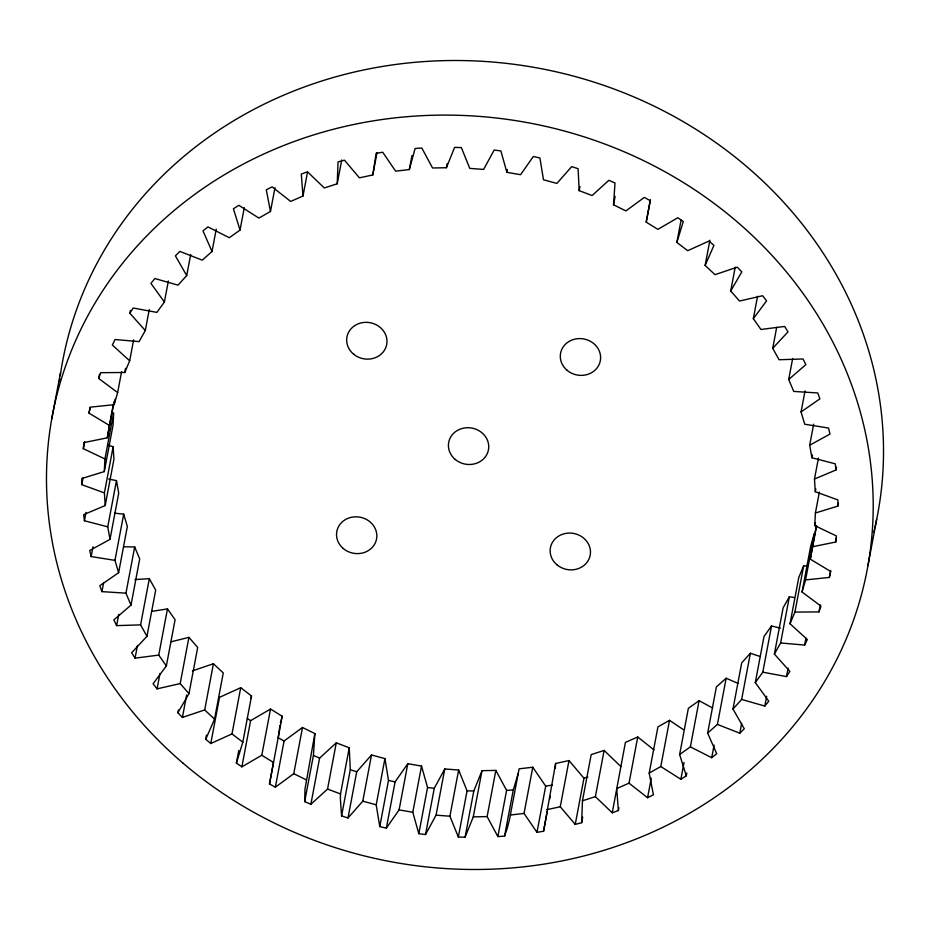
<?xml version="1.0" encoding="UTF-8"?>
<svg xmlns="http://www.w3.org/2000/svg" width="930" height="930" viewBox="0 0 930 930"><rect width="100%" height="100%" fill="white"/><g stroke="black" fill="none" stroke-linecap="round" stroke-linejoin="round"><path stroke-width="1.4" d="M238.778 750.498L236.394 763.088L241.87 766.855L261.795 755.241L273.455 762.461L269.502 783.955L275.35 787.187L284.08 740.989L302.494 727.492L314.875 733.584L304.982 789.117L304.691 801.614L310.864 804.287L319.595 758.101L336.276 742.861L349.25 747.755L340.52 793.953L340.368 798.672L341.577 815.889L347.994 817.982L356.725 771.784L371.512 754.974L384.927 758.624L376.197 804.822L379.766 826.631L386.357 828.095L395.087 781.898L407.817 763.704L421.523 766.076L412.792 812.274L418.825 833.699L425.533 834.524L434.264 788.326L444.784 768.959L458.641 770.017L449.911 816.215L458.339 837.023L465.07 837.209L473.8 791.012L482.007 770.679L495.853 770.4L487.122 816.598L497.864 836.57L504.56 836.117L507.024 828.99L509.466 819.737L519.091 768.831L532.774 767.238L524.043 813.436L536.97 832.35L543.562 831.257L555.617 763.46L568.997 760.566L560.267 806.763L575.24 824.41L581.645 822.69L582.459 800.8L591.189 754.602L604.116 750.44L595.386 796.638L612.242 812.82L618.38 810.495L616.695 788.57L629.017 783.176L637.748 736.979L653.964 749.906M349.25 747.755L350.308 769.703L341.577 815.889M683.317 729.585L669.519 720.332L660.788 766.529L680.853 779.282L686.282 775.818L679.632 754.532L690.374 746.871L711.706 757.694L716.693 753.719L707.66 733.096L717.425 724.435L739.792 733.2L744.279 728.76L732.98 709.032L741.652 699.453L764.82 706.056L768.761 701.197L755.3 682.585L762.798 672.192L786.513 676.587L789.849 671.355L774.376 654.057L780.619 642.967L804.613 645.083L807.321 639.549L790.023 623.763L794.929 612.091L818.946 611.917L820.992 606.128L802.044 592.026L805.566 579.913L829.339 577.437L830.711 571.462L810.309 559.186L812.413 546.759L835.686 542.027L836.361 535.936L814.738 525.624L815.401 513.011L837.918 506.071L837.884 499.922L815.285 491.691L814.482 479.043L836 469.964L835.268 463.826L811.925 457.769L809.693 445.214L829.967 434.089L828.537 428.044L804.717 424.231L801.067 411.909L819.876 398.865L817.761 392.96L793.732 391.425L788.698 379.475L805.845 364.665L803.067 358.968L779.084 359.736L772.725 348.285L788.012 331.859L784.618 326.442L760.938 329.487L753.335 318.665L766.599 300.809L762.612 295.728L739.501 301.029L730.724 290.951L741.815 271.862L737.281 267.166L714.996 274.664L705.138 265.445L713.938 245.334L708.916 241.079L687.688 250.693L676.866 242.428L683.283 221.503L677.819 217.736L657.894 229.361L646.222 222.142L650.186 200.648L644.327 197.404L625.925 210.912L613.533 204.821L614.997 182.978L608.825 180.304L592.131 195.544L579.169 190.638L578.1 168.702L571.683 166.621L556.896 183.419L543.48 179.769L539.923 157.972L533.32 156.507L520.591 174.689L506.885 172.329L500.863 150.904L494.156 150.067L483.623 169.434L469.778 168.388L461.35 147.579L454.607 147.382L446.4 167.726L432.555 167.993L421.825 148.021L415.117 148.475L409.316 169.562L395.634 171.155L382.707 152.241L376.127 153.334L372.791 174.945L359.422 177.839L344.449 160.193L338.043 161.913L337.218 183.791L324.303 187.965L307.446 171.783L301.297 174.108L302.994 196.032L290.672 201.426L272.106 186.872L266.294 189.778L270.479 211.505L258.889 218.073L238.836 205.321L233.407 208.773L240.045 230.07L229.315 237.72L207.983 226.908L202.996 230.873L212.017 251.495L202.263 260.168L179.885 251.402L175.398 255.843L186.709 275.559L178.037 285.15L154.857 278.535L150.927 283.394L164.389 302.006L156.891 312.399L133.176 308.016L129.828 313.236L145.301 330.534L139.07 341.624L115.064 339.508L112.356 345.042L129.665 360.828L124.76 372.5L100.742 372.674L98.685 378.464L117.645 392.576L114.123 404.69L90.35 407.154L88.978 413.129L109.38 425.405L107.276 437.832L84.002 442.575L83.328 448.667L104.939 458.967L104.288 471.58L81.77 478.531L81.805 484.681L104.404 492.9L105.195 505.548L83.688 514.639L84.421 520.777L107.752 526.822L109.996 539.377L89.722 550.502L91.152 556.558L114.96 560.372L118.622 572.694L99.812 585.726L101.928 591.631L125.957 593.166L130.991 605.116L113.844 619.926L116.61 625.623L140.593 624.867L146.952 636.318L131.665 652.732L135.071 658.149L158.739 655.104L166.354 665.927L153.09 683.783L157.077 688.863L180.188 683.562L188.918 637.364L171.201 641.77M555.28 768.238L555.617 763.46M314.875 733.584L313.422 755.416L304.691 801.614M279.953 725.4L278.233 737.757L284.08 740.989M51.731 419L60.462 372.802M88.978 413.129L90.036 407.526M83.328 448.667L84.653 441.669M98.685 378.464L99.487 374.267M81.805 484.681L83.13 477.671M84.421 520.777L86.013 512.372M129.828 313.236L130.363 310.446M109.38 425.405L113.344 404.411M107.276 437.832L114.146 401.435M114.123 404.69L115.181 399.086M104.939 458.967L113.669 412.769L113.018 425.382L104.288 471.58M117.645 392.576L121.609 371.57M124.76 372.5L125.55 368.303M91.152 556.558L93 546.759M104.404 492.9L113.135 446.702L108.066 445.238M129.665 360.828L133.629 339.834M105.195 505.548L113.925 459.35L113.135 446.702M107.752 526.822L116.483 480.624L108.717 479.055M145.301 330.534L149.265 309.539M109.996 539.377L118.715 493.179L116.483 480.624M101.928 591.631L103.509 583.238M114.96 560.372L123.69 514.174L114.518 513.162M164.389 302.006L168.353 281.011M118.622 572.694L127.352 526.496L123.69 514.174M116.61 625.623L118.726 614.428M125.957 593.166L134.676 546.968L124.155 546.794M186.709 275.559L190.673 254.564M130.991 605.116L139.709 558.918L134.676 546.968M140.593 624.867L149.323 578.669L134.931 579.576M135.071 658.149L137.442 645.56M212.017 251.495L216.248 229.094M146.952 636.318L155.682 590.12L149.323 578.669M158.739 655.104L167.47 608.906L152.02 611.336M240.045 230.07L244.276 207.669M157.077 688.863L159.983 673.471M166.354 665.927L175.084 619.729L167.47 608.906M270.479 211.505L274.978 187.709M236.394 763.088L242.811 742.175L251.542 695.977L240.719 687.712L232 733.91L210.773 743.523L205.739 739.269L214.551 719.146L223.27 672.948L213.423 663.729L204.693 709.927L182.408 717.425L177.874 712.729L178.397 709.927M182.408 717.425L186.639 695.024M177.874 712.729L188.964 693.64L197.695 647.443L188.918 637.364M302.994 196.032L307.493 172.236M205.739 739.269L206.541 735.06M210.773 743.523L219.503 697.326L240.719 687.712M337.218 183.791L341.717 159.995M241.87 766.855L250.6 720.657L270.525 709.044L282.185 716.263L269.502 783.955M261.795 755.241L270.525 709.044M372.791 174.945L377.022 152.543M275.35 787.187L293.764 773.69L302.494 727.492M409.316 169.562L411.967 155.566M310.864 804.287L327.546 789.059L336.276 742.861M446.4 167.726L447.191 163.529M347.994 817.982L362.793 801.172L371.512 754.974M379.766 826.631L388.496 780.433L384.927 758.624M506.885 172.329L507.42 169.527M386.357 828.095L399.086 809.902L407.817 763.704M418.825 833.699L427.556 787.501L421.523 766.076M425.533 834.524L436.054 815.157L444.784 768.959M579.169 190.638L579.96 186.442M458.339 837.023L467.069 790.826L458.641 770.017M465.07 837.209L473.277 816.877L482.007 770.679M613.533 204.821L615.125 196.416M497.864 836.57L506.594 790.372L495.853 770.4M504.56 836.117L513.29 789.919L518.196 773.539M646.222 222.142L650.454 199.741M536.97 832.35L545.701 786.152L532.774 767.238M543.562 831.257L547.259 811.658M549.642 799.068L550.176 796.266M676.866 242.428L681.097 220.026M575.24 824.41L583.97 778.212L568.997 760.566M581.645 822.69L582.703 817.086M705.138 265.445L709.904 240.254M612.242 812.82L625.425 742.373L637.748 736.979M618.38 810.495L618.915 807.693M730.724 290.951L735.212 267.154M629.017 783.176L647.571 797.719L653.395 794.813L649.198 773.086L657.929 726.888L669.519 720.332M647.571 797.719L651.279 778.119M753.335 318.665L757.566 296.275M679.632 754.532L688.363 708.335L699.104 700.674L712.671 708.032M680.853 779.282L684.027 762.484M690.374 746.871L699.104 700.674M686.282 775.818L686.817 773.016M772.725 348.285L776.701 327.29M707.66 733.096L716.391 686.898L726.156 678.237L738.002 683.364M717.425 724.435L726.156 678.237M711.706 757.694L714.089 745.093M788.698 379.475L792.662 358.48M732.98 709.032L741.71 662.834L750.382 653.255L760.194 656.557M741.652 699.453L750.382 653.255M739.792 733.2L741.652 723.401M801.067 411.909L805.031 390.914M755.3 682.585L764.03 636.399L771.528 625.995L780.363 628.099M762.798 672.192L771.528 625.995M809.693 445.214L813.657 424.22M774.376 654.057L783.107 607.871L789.349 596.769L794.476 597.572M764.82 706.056L766.68 696.256M811.925 457.769L812.46 454.968M780.619 642.967L789.349 596.769M814.482 479.043L818.458 458.048M790.023 623.763L798.742 577.565L803.648 565.905L807.531 566.138M815.285 491.691L815.808 488.901M794.929 612.091L803.648 565.905M815.401 513.011L819.365 492.017M802.044 592.026L810.762 545.829L814.285 533.715L805.566 579.913M814.738 525.624L815.273 522.823M786.513 676.587L788.094 668.182M812.413 546.759L816.377 525.764M810.309 559.186L816.656 525.59M836 469.964L836.535 467.162M804.613 645.083L805.938 638.085M837.918 506.071L838.442 503.27M818.946 611.917L820.272 604.919M835.686 542.027L836.477 537.831M829.339 577.437L830.664 570.439M867.946 565.591L876.676 519.405M280.465 723.098L280.965 720.808M281.267 719.669L282.185 716.263M250.67 698.163L251.542 695.977M649.198 773.086L660.788 766.529M213.423 663.729L192.452 670.879M582.459 800.8L595.386 796.638M583.97 778.212L587.807 777.178M546.887 809.658L560.267 806.763M545.701 786.152L552.292 785.06M510.361 815.029L524.043 813.436M506.594 790.372L513.29 789.919M473.277 816.877L487.122 816.598M467.069 790.826L473.8 791.012M436.054 815.157L449.911 816.215M427.556 787.501L434.264 788.326M399.086 809.902L412.792 812.274M388.496 780.433L395.087 781.898M362.793 801.172L376.197 804.822M350.308 769.703L356.725 771.784M327.546 789.059L340.52 793.953M313.422 755.416L319.595 758.101M293.764 773.69L306.144 779.782M247.31 718.402L250.6 720.657M232 733.91L242.811 742.175M620.973 766.622L604.116 750.44M204.693 709.927L214.551 719.146M180.188 683.562L188.964 693.64M874.479 529.356A414.641 375.79 10.7 0 1 873.816 532.158M59.462 381.509A414.641 375.79 10.7 0 1 59.834 378.65M60.229 375.79A414.641 375.79 10.7 0 1 538.993 68.262A414.641 375.79 10.7 0 1 874.805 527.949M183.233 763.344A414.641 375.79 10.7 0 0 864.168 583.947A414.641 375.79 10.7 0 0 332.126 129.596A414.641 375.79 10.7 0 0 183.233 763.344M343.193 548.444A20.227 18.333 10.7 0 0 376.406 539.691A20.227 18.333 10.7 0 0 350.459 517.522A20.227 18.333 10.7 0 0 343.193 548.444M557.198 565.01A20.227 18.333 10.7 0 0 590.143 555.489A20.227 18.333 10.7 0 0 563.615 533.901A20.227 18.333 10.7 0 0 557.198 565.01M455.305 459.513A20.227 18.333 10.7 0 0 488.355 450.306A20.227 18.333 10.7 0 0 462.059 428.486A20.227 18.333 10.7 0 0 455.305 459.513M353.714 354.272A20.227 18.333 10.7 0 0 386.648 344.763A20.227 18.333 10.7 0 0 360.119 323.175A20.227 18.333 10.7 0 0 353.714 354.272M566.963 370.21A20.227 18.333 10.7 0 0 600.176 361.456A20.227 18.333 10.7 0 0 574.229 339.287A20.227 18.333 10.7 0 0 566.963 370.21"/></g></svg>
